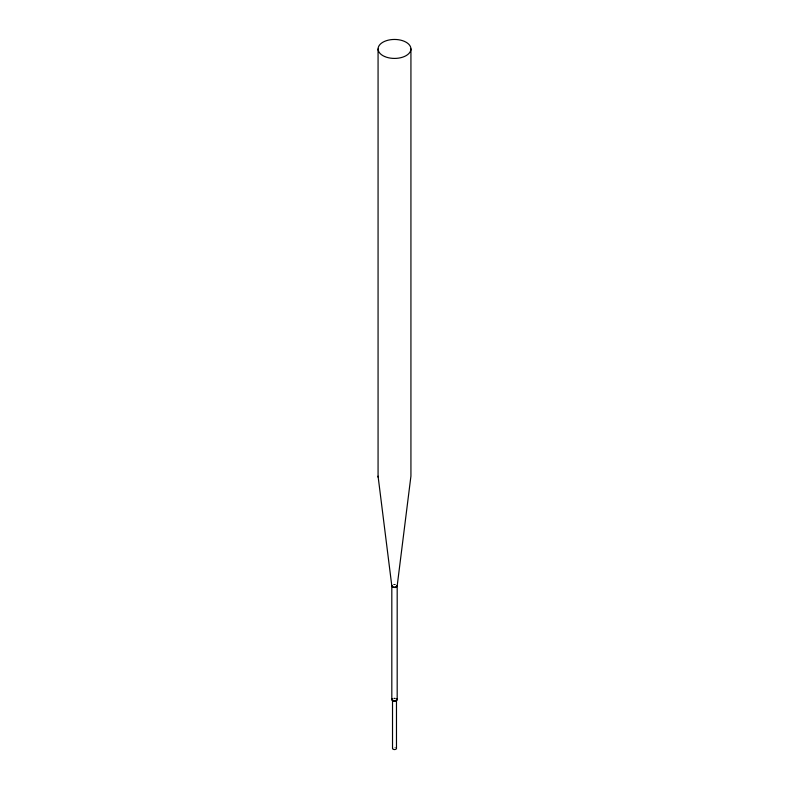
<?xml version="1.0" encoding="UTF-8"?>
<svg xmlns="http://www.w3.org/2000/svg" width="789" height="789" viewBox="0 0 789 789"><rect width="100%" height="100%" fill="white"/><g stroke="black" fill="none" stroke-linecap="round" stroke-linejoin="round"><path stroke-width="0.59" stroke-dasharray="3.94 2.96" d="M393.455 584.432L395.516 584.422M393.8 584.363L395.2 584.363M394.678 747.262A1.992 1.154 0 0 1 395.644 747.469M393.662 698.6A1.992 1.154 0 0 1 395.644 698.699M393.8 698.147A2.683 1.548 0 0 1 395.2 698.147"/><path stroke-width="1.18" d="M397.183 699.646L397.183 585.862C397.429 584.235 396.423 588.633 394.165 587.401C392.044 588.249 391.709 584.156 391.817 585.862L391.817 699.646M397.163 586.059L410.931 476.102L410.931 48.888M396.828 586.641L393.8 587.361L391.817 585.862M378.069 48.977L378.069 476.191L391.837 586.069M378.069 476.191L378.227 477.434M396.482 699.744L396.482 748.505M392.518 699.537L392.518 748.307M396.463 748.209A1.992 1.154 0 0 1 394.322 749.55A1.992 1.154 0 0 1 392.626 748.011M396.127 700.307A1.992 1.154 0 0 1 394.845 700.77M394.322 700.79A1.992 1.154 0 0 1 392.695 700.129M396.403 698.541A2.683 1.548 0 0 1 396.403 700.74A2.683 1.548 0 0 1 392.597 700.74A2.683 1.548 0 0 1 392.597 698.541M384.568 56.492A16.431 9.488 0 0 0 410.803 50.121A16.431 9.488 0 0 0 388.139 40.19A16.431 9.488 0 0 0 384.568 56.492"/></g></svg>
